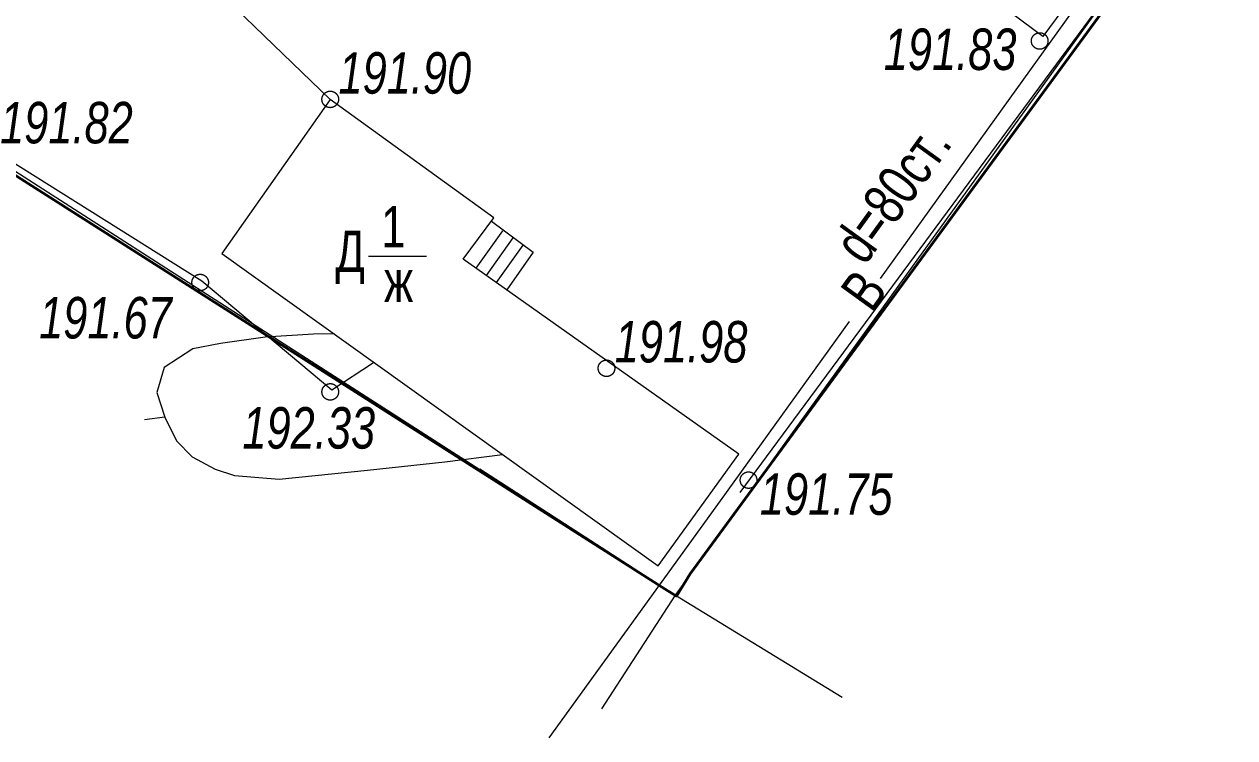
# Model space of a CAD drawing. Header units: millimetres. Extents: x -38151500 to -27467627, y -20617104 to -20349562.
# Drawn here: x -27520356 to -27491127, y -20520149 to -20502926 of the extents above; entities that cross this region are included whole.
import ezdxf
from ezdxf.xclip import XClip

# ---------------------------------------------------------------- set-up
doc = ezdxf.new("R2010")
doc.units = ezdxf.units.MM
doc.header["$MEASUREMENT"] = 0
doc.header["$XCLIPFRAME"] = 0
doc.layers.add('!!! ПОДОСНОВА', color=7, linetype='Continuous')
for name, color, linetype, lineweight in [('Новый_ГП_Граница участка_Ном._пера__1', 1, 'Continuous', 40), ('Чертеж_1_Новофедоровское_снт 28_07$0$tp_Здания_Ном._пера__253', 252, 'Continuous', 18), ('Чертеж_1_Новофедоровское_снт 28_07$0$tp_отметки_новые_Ном._пера__253', 252, 'Continuous', 18), ('Чертеж_1_Новофедоровское_снт 28_07$0$U_ТЕКСТ_БЕЛЫЙ_Ном._пера__253', 252, 'Continuous', 18), ('Чертеж_1_Новый_ГП_Топография_Ном._пера__253', 252, 'Continuous', 18), ('Чертеж_1_Новый_Новофедоровское_снт 28_07$0$tp_Здания_Ном._пера__253', 252, 'Continuous', 18), ('Чертеж_1_Новый_Новофедоровское_снт 28_07$0$tp_Контур растит_Ном._пера__253', 252, 'Continuous', 18), ('Чертеж_1_Новый_Новофедоровское_снт 28_07$0$tp_Ограждения ДЕР_Ном._пера__253', 252, 'Continuous', 18), ('Чертеж_1_Новый_Новофедоровское_снт 28_07$0$tp_Ограждения мет_Ном._пера__253', 252, 'Continuous', 18), ('Чертеж_1_Новый_Новофедоровское_снт 28_07$0$tp_Ограждения рабица_Ном._пера__253', 252, 'Continuous', 18), ('Чертеж_1_Новый_Новофедоровское_снт 28_07$0$tp_отметки_новые_Ном._пера__7', 7, 'Continuous', 18), ('Чертеж_1_Новый_Новофедоровское_снт 28_07$0$tp_рельеф_Ном._пера__253', 252, 'Continuous', 18), ('Чертеж_1_Новый_Новофедоровское_снт 28_07$0$U_Водопровод_Ном._пера__253', 252, 'Continuous', 18)]:
    doc.layers.add(name, color=color, linetype=linetype, lineweight=lineweight)
doc.styles.add('РЎР“Р•РќР•Р\xa0РР\xa0_РЎРўРР›Р¬_1', font='arial.ttf', dxfattribs={"width": 0.75})
doc.styles.add('РЎР“Р•РќР•Р\xa0РР\xa0_РЎРўРР›Р¬_3', font='arial.ttf', dxfattribs={"width": 0.749999})

# ---------------------------------------------------------------- blocks, each defined once
blk = doc.blocks.new('Чертеж_8_1', base_point=(10580873, 0))
at = {"layer": 'Чертеж_1_Новый_ГП_Топография_Ном._пера__253', "color": 252, "lineweight": 18, "flags": 128}
for points in [[(-27541327, -20517064), (-27541287, -20517000), (-27530800, -20499900), (-27504630, -20516708), (-27493069, -20500671), (-27483153, -20487867), (-27484907, -20480650), (-27486912, -20473503), (-27492405, -20475465), (-27495260, -20474628), (-27509531, -20465849), (-27499582, -20449640), (-27507191, -20444942), (-27548222, -20512686)], [(-27510357, -20466500), (-27490957, -20478480), (-27488487, -20474480), (-27484047, -20486530), (-27493777, -20500140), (-27492917, -20500700), (-27504277, -20516190), (-27504607, -20516730), (-27504877, -20516560), (-27529357, -20500980), (-27518677, -20483870), (-27520387, -20482750)]]:
    blk.add_lwpolyline(points, close=True, dxfattribs=at)
at = {"layer": 'Чертеж_1_Новый_Новофедоровское_снт 28_07$0$tp_Здания_Ном._пера__253', "color": 252, "lineweight": 18, "flags": 128}
for points in [[(-27499104, -20500736), (-27497227, -20498186), (-27493882, -20500673), (-27495759, -20503223)], [(-27505051, -20515999), (-27503101, -20513307), (-27509754, -20508594), (-27509014, -20507598), (-27512971, -20504739), (-27515586, -20508460)]]:
    blk.add_lwpolyline(points, close=True, dxfattribs=at)
for points in [[(-27509074, -20507679), (-27508064, -20508430), (-27508706, -20509337)], [(-27509440, -20508816), (-27508798, -20507910)], [(-27509196, -20508990), (-27508553, -20508083)], [(-27508951, -20509163), (-27508309, -20508257)], [(-27512041, -20508524), (-27510645, -20508524)]]:
    blk.add_lwpolyline(points, dxfattribs=at)
at = {"layer": 'Чертеж_1_Новый_Новофедоровское_снт 28_07$0$tp_Контур растит_Ном._пера__253', "color": 252, "lineweight": 18, "flags": 128}
blk.add_lwpolyline([(-27516626, -20501211), (-27512971, -20504739)], dxfattribs=at)
at = {"layer": 'Чертеж_1_Новый_Новофедоровское_снт 28_07$0$tp_Ограждения ДЕР_Ном._пера__253', "color": 252, "lineweight": 18, "flags": 128}
blk.add_lwpolyline([(-27492405, -20475465), (-27486912, -20473503), (-27484906, -20480652), (-27483153, -20487867), (-27493069, -20500671), (-27502827, -20513890), (-27503074, -20514232)], dxfattribs=at)
at = {"layer": 'Чертеж_1_Новый_Новофедоровское_снт 28_07$0$tp_Ограждения мет_Ном._пера__253', "color": 252, "lineweight": 18, "flags": 128}
for points in [[(-27509355, -20513661), (-27504630, -20516708), (-27500606, -20519168)], [(-27506408, -20519454), (-27504630, -20516708)]]:
    blk.add_lwpolyline(points, dxfattribs=at)
at = {"layer": 'Чертеж_1_Новый_Новофедоровское_снт 28_07$0$tp_Ограждения рабица_Ном._пера__253', "color": 252, "lineweight": 18, "flags": 128}
blk.add_lwpolyline([(-27530800, -20499900), (-27521137, -20505945), (-27516069, -20509117), (-27512929, -20511753), (-27511924, -20511091)], dxfattribs=at)
at = {"layer": 'Чертеж_1_Новый_Новофедоровское_снт 28_07$0$tp_отметки_новые_Ном._пера__7', "color": 7, "lineweight": 18}
for centre in [(-27495837, -20503330), (-27512967, -20504740), (-27516107, -20509160), (-27506297, -20511230), (-27512967, -20511800), (-27502867, -20513930)]:
    blk.add_circle(centre, 200, dxfattribs=at)
at = {"layer": 'Чертеж_1_Новый_Новофедоровское_снт 28_07$0$tp_рельеф_Ном._пера__253', "color": 252, "lineweight": 18, "flags": 128}
for points in [[(-27512876, -20510399), (-27513375, -20510404), (-27514537, -20510480), (-27515620, -20510632), (-27516287, -20510762), (-27516977, -20511213), (-27517151, -20511819), (-27516958, -20512409), (-27516679, -20512978), (-27516303, -20513365), (-27515744, -20513665), (-27515275, -20513815), (-27514201, -20513909), (-27512070, -20513693), (-27510200, -20513485), (-27508811, -20513308)], [(-27516958, -20512409), (-27517454, -20512474)]]:
    blk.add_lwpolyline(points, dxfattribs=at)
at = {"layer": 'Чертеж_1_Новый_Новофедоровское_снт 28_07$0$U_Водопровод_Ном._пера__253', "color": 252, "lineweight": 18, "flags": 128}
for points in [[(-27491596, -20497803), (-27499692, -20509064)], [(-27500437, -20510100), (-27503550, -20514430), (-27507686, -20520149)]]:
    blk.add_lwpolyline(points, dxfattribs=at)
at = {"layer": 'Чертеж_1_Новофедоровское_снт 28_07$0$tp_Здания_Ном._пера__253', "color": 252, "lineweight": 18, "char_height": 1000, "style": 'РЎР“Р•РќР•Р\xa0РР\xa0_РЎРўРР›Р¬_3'}
for s, insert, attachment_point in [('\\A1;{\\pql;\\fArial|b0|i0|c204|p0;\\W0.749999;1}', (-27511736, -20507813), 4), ('\\A1;{\\pql;\\fArial|b0|i0|c204|p0;\\W0.749999;Д}', (-27512842, -20509195), 7), ('\\A1;{\\pql;\\fArial|b0|i0|c204|p0;\\W0.749999;ж}', (-27511667, -20509128), 4)]:
    blk.add_mtext(s, dxfattribs=dict(at, insert=insert, attachment_point=attachment_point))
at = {"layer": 'Чертеж_1_Новофедоровское_снт 28_07$0$tp_отметки_новые_Ном._пера__253', "color": 252, "lineweight": 18, "char_height": 1000, "attachment_point": 7, "style": 'РЎР“Р•РќР•Р\xa0РР\xa0_РЎРўРР›Р¬_1'}
for s, insert in [('\\A1;{\\pql;\\fArial|b0|i1|c204|p0;\\W0.750000;191.83}', (-27499602, -20504044)), ('\\A1;{\\pql;\\fArial|b0|i1|c204|p0;\\W0.750000;191.90}', (-27512768, -20504615)), ('\\A1;{\\pql;\\fArial|b0|i1|c204|p0;\\W0.750000;191.82}', (-27520938, -20505815)), ('\\A1;{\\pql;\\fArial|b0|i1|c204|p0;\\W0.750000;191.67}', (-27519996, -20510525)), ('\\A1;{\\pql;\\fArial|b0|i1|c204|p0;\\W0.750000;191.98}', (-27506098, -20511105)), ('\\A1;{\\pql;\\fArial|b0|i1|c204|p0;\\W0.750000;192.33}', (-27515088, -20513183)), ('\\A1;{\\pql;\\fArial|b0|i1|c204|p0;\\W0.750000;191.75}', (-27502594, -20514781))]:
    blk.add_mtext(s, dxfattribs=dict(at, insert=insert))
at = {"layer": 'Чертеж_1_Новофедоровское_снт 28_07$0$U_ТЕКСТ_БЕЛЫЙ_Ном._пера__253', "color": 252, "lineweight": 18, "char_height": 1000, "attachment_point": 7, "rotation": 54.132, "style": 'РЎР“Р•РќР•Р\xa0РР\xa0_РЎРўРР›Р¬_3'}
for s, insert in [('\\A1;{\\pql;\\fArial|b0|i0|c204|p0;\\W0.749999;d=80ст.}', (-27500049, -20508781)), ('\\A1;{\\pql;\\fArial|b0|i0|c204|p0;\\W0.749999;В}', (-27499882, -20509924))]:
    blk.add_mtext(s, dxfattribs=dict(at, insert=insert))

msp = doc.modelspace()

# ---------------------------------------------------------------- linework, layer by layer
at = {"layer": 'Новый_ГП_Граница участка_Ном._пера__1', "color": 1, "lineweight": 40}
msp.add_lwpolyline([(-27510356.76, -20466500), (-27490956.76, -20478480), (-27488486.76, -20474480), (-27484046.76, -20486530), (-27493776.76, -20500140), (-27492916.76, -20500700), (-27504276.76, -20516190), (-27504606.76, -20516730), (-27504876.76, -20516560), (-27529356.76, -20500980), (-27518676.76, -20483870), (-27520386.76, -20482750)], close=True, dxfattribs=at)

# ---------------------------------------------------------------- block references
at = {"layer": '!!! ПОДОСНОВА', "color": 252, "lineweight": 40}
ref = msp.add_blockref('Чертеж_8_1', (10580873.24, 0), dxfattribs=at)
XClip(ref).set_block_clipping_path([(-27575900.6909502111, -20418838.4532491304), (-27575900.6909502111, -20510095.8116091713), (-27553320.1213008389, -20510095.8116091713), (-27547926.9836165011, -20521215.6831232607), (-27462561.11998678, -20521215.6831232607), (-27462561.11998678, -20418721.7424019799)])

doc.saveas('drawing.dxf')
